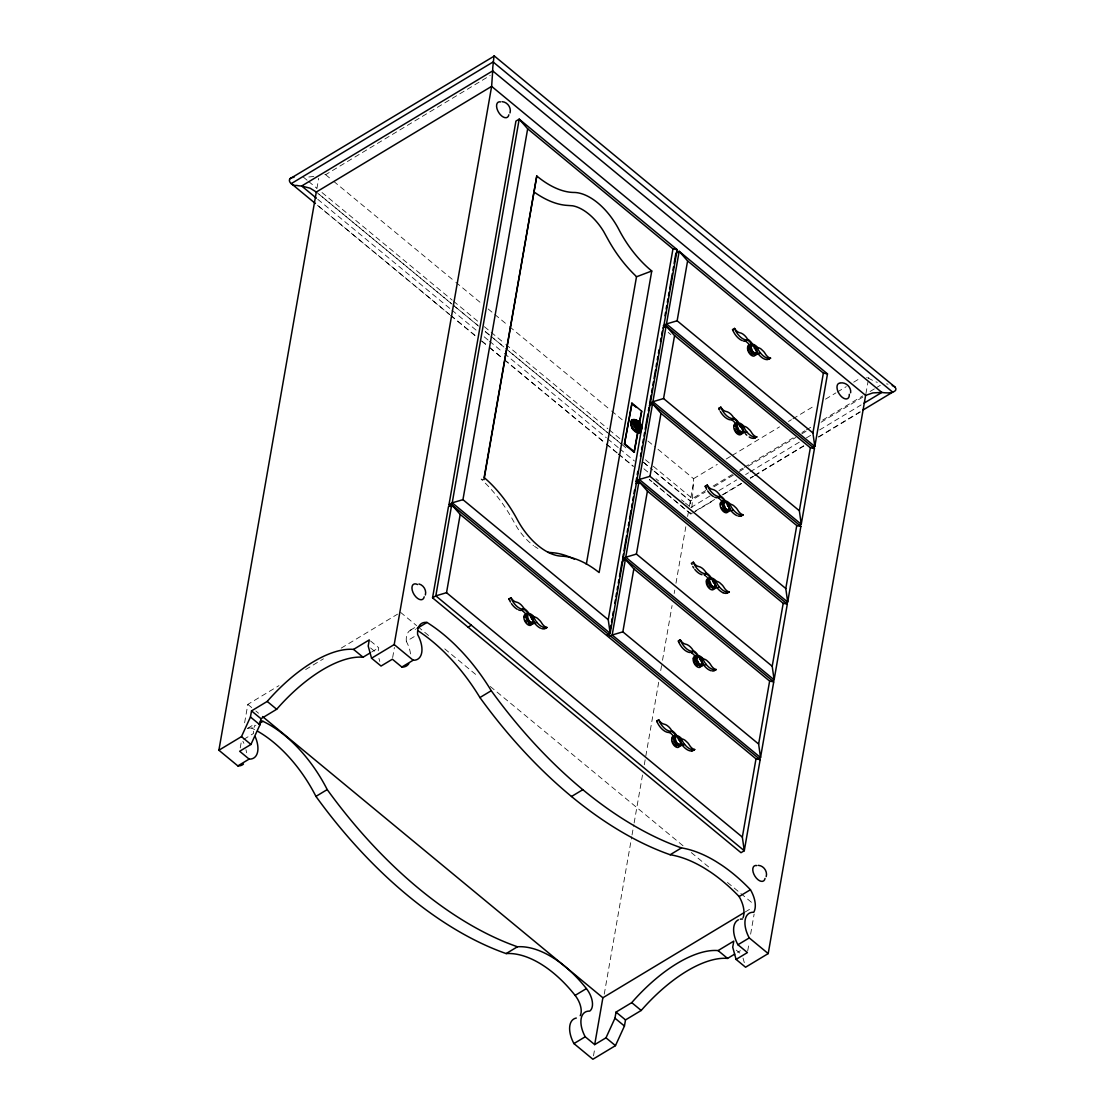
<?xml version="1.0" encoding="UTF-8"?>
<svg xmlns="http://www.w3.org/2000/svg" width="1115" height="1115" viewBox="0 0 1115 1115"><rect width="100%" height="100%" fill="white"/><g stroke="black" fill="none" stroke-linecap="round" stroke-linejoin="round"><path stroke-width="0.75" stroke-dasharray="5 3.75" d="M710.074 495.952L690.826 507.562L690.408 501.081L654.254 471.199M691.941 507.506L693.418 481.945A17.227 1.282 -84.3 0 0 693.558 478.697L654.616 446.516M316.911 188.602L318.709 178.316M240.241 747.914L241.704 739.538M244.617 722.799L247.837 704.387L278.973 685.627M378.208 650.812L378.738 647.759L370.445 640.916M392.661 657.543L394.403 647.494M593.487 1055.821L594.978 1047.264M604.246 994.19L631.745 836.654M632.038 834.94L633.836 824.668M634.128 822.954L642.505 775.023M644.289 764.737L658.937 680.847M660.721 670.575L662.226 662.003M662.519 660.289L672.08 605.501M674.171 593.514L674.77 590.1M675.969 583.243L685.823 526.74M687.62 516.468L689.112 507.91M689.418 506.196L693.446 483.088M747.705 950.9L749.168 942.537M750.618 934.161L754.13 914.077M865.923 393.679L868.027 381.664M868.627 378.236L868.766 377.428M691.258 513.29L690.993 514.043L649.404 479.687M324.786 174.609A17.227 12.181 1.4 0 1 325.622 174.679L490.21 75.486M305.649 669.544L323.448 658.812M341.232 648.094L397.581 614.142M371.602 652.066L378.738 647.759M247.767 728.22L254.819 723.97M410.348 630.226L416.007 626.825M247.516 728.513A22.398 12.377 58.9 0 1 251.669 728.123L255.893 725.572M243.739 739.37L253.607 733.419A22.398 12.377 58.9 0 1 254.931 725.21M410.501 653.934A22.913 12.655 58.9 0 0 406.32 641.376L414.808 636.261M693.558 478.697L717.279 464.397M726.172 459.032L730.632 456.356M732.109 455.464L779.552 426.864M788.458 421.498L791.427 419.714M792.904 418.822L815.149 405.414M825.532 399.156L835.902 392.898M837.393 392.006L846.285 386.64M853.7 382.18L859.623 378.598M705.725 490.544L692.401 498.572L650.798 464.202M713.126 486.084L732.374 474.488M739.775 470.014L742.743 468.23M744.221 467.338L793.086 437.888M801.964 432.536L804.932 430.752M806.41 429.86L810.856 427.184M822.703 420.034L862.676 395.936M870.09 391.476L874.522 388.8M876.014 387.909L880.446 385.232M654.115 471.157L690.31 501.053L705.168 492.105M714.088 486.725L733.391 475.088M739.343 471.506L746.771 467.032M748.263 466.126L795.803 437.47M801.741 433.888L807.692 430.306M821.058 422.25L865.63 395.393M718.966 490.6L736.736 479.896M745.614 474.544L748.569 472.76M750.06 471.868L800.403 441.512M806.326 437.944L810.772 435.268M819.65 429.916L861.115 404.926M695.328 511.088L714.617 499.464M722.046 494.99L741.336 483.366M750.242 478L753.21 476.203M754.688 475.311L803.664 445.791M818.494 436.857L860.041 411.811M692.485 513.151L714.757 499.729M723.663 494.363L741.489 483.617M750.395 478.251L753.364 476.453M754.855 475.561L803.845 446.028M818.703 437.08L860.278 412.02M745.21 911.972L752.625 907.499M737.559 952.391L740.402 950.677M313.803 176.463L306.374 177.229M483.896 479.645L481.067 479.074L484.495 482.349A96.406 53.255 58.9 0 1 511.743 518.015L516.566 526.587A43.095 23.805 58.9 0 0 533.528 545.597M886.523 383.867L888.028 384.173M866.62 377.553L867.359 377.776M875.958 381.887L877.352 382.334M868.083 378.027L874.634 381.4M668.192 332.395L670.868 334.598M325.622 174.679L332.326 180.226M333.678 181.341L454.53 281.203M455.868 282.304L482.725 304.493M488.105 308.939L493.471 313.371M494.809 314.486L508.245 325.58M509.583 326.695L610.295 409.902M611.647 411.017L622.379 419.895M647.899 440.969L653.265 445.415M303.238 177.034L307.266 180.351M308.604 181.466L316.66 188.114M322.026 192.547L452.188 300.102M453.526 301.217L477.68 321.176M484.398 326.709L504.524 343.35M505.862 344.451L607.856 428.731M609.194 429.832L619.926 438.697M645.432 459.77L649.446 463.101M315.517 191.32L452.091 304.158M453.429 305.273L477.527 325.176M485.555 331.81L489.569 335.141M490.907 336.242L504.301 347.309M505.639 348.41L620.79 443.547M622.128 444.648L626.142 447.979M643.55 462.349L648.902 466.781M319.002 194.247L454.39 306.123M455.728 307.224L478.516 326.054M485.22 331.587L491.924 337.134M493.262 338.235L503.98 347.099M509.346 351.532L620.609 443.463M643.397 462.293L652.777 470.042M317.775 199.32L450.627 309.092M451.965 310.193L476.119 330.151M484.175 336.814L488.189 340.131M489.541 341.246L502.963 352.326M504.301 353.441L606.281 437.707M607.633 438.822L618.365 447.686M619.703 448.801L634.463 460.997M643.857 468.76L647.885 472.077M655.941 478.739L658.617 480.955M681.432 499.799L684.122 502.015M685.46 503.13L690.826 507.562M449.512 314.346L316.772 204.658L449.512 314.514M450.85 315.447L476.328 336.507M481.694 340.939L488.398 346.472M489.736 347.587L503.144 358.654M504.496 359.769L605.055 442.864M606.407 443.965L617.125 452.829M618.463 453.944L633.222 466.126M649.306 479.422L651.996 481.638M653.334 482.753L658.7 487.185M660.038 488.286L690.993 514.043M450.85 315.615L476.342 336.674M481.708 341.12L488.412 346.654M489.75 347.769L503.172 358.849M504.51 359.964L605.138 443.101M606.476 444.202L617.208 453.08M618.546 454.181L633.306 466.377M400.55 612.344L416.62 625.64M417.958 626.741L428.676 635.592M444.76 648.888L478.251 676.554M490.307 686.519L683.244 845.937M691.272 852.571L708.694 866.968M727.454 882.467L739.51 892.432M740.848 893.533L752.904 903.498M370.57 647.982L376.494 652.874M736.276 950.147L739.83 953.088M247.837 704.387L254.527 709.921M255.865 711.022L258.541 713.238M743.036 958.092L744.304 962.663M378.933 658.421L379.783 661.474M690.882 513.778L690.784 512.607M537.946 548.51A43.095 23.805 58.9 0 1 534.629 546.392M406.32 641.376A22.398 12.377 58.9 0 1 415.658 629.278M242.875 741.266A22.913 12.655 58.9 0 1 243.878 743.37M245.983 749.726A22.913 12.655 58.9 0 1 246.513 752.778M251.669 728.123A101.939 56.307 58.9 0 1 254.638 729.6"/><path stroke-width="1.5" d="M639.871 424.327A9.561 3.68 -15 0 1 640.986 427.31L641.223 430.515L640.066 432.578C634.156 434.237 628.358 424.592 631.982 419.867L635.578 420.021L638.254 422.237A9.561 2.383 -40.9 0 1 639.592 423.811M850.647 392.787C851.386 387.198 845.964 382.027 840.417 382.933M483.98 479.687L536.775 175.989A80.405 44.419 58.9 0 0 574.392 192.463A51.917 28.669 58.9 0 1 618.602 228.993A79.458 43.889 58.9 0 0 651.759 271.001L599.131 572.553A87.249 48.196 58.9 0 0 561.514 556.148A52.266 28.878 58.9 0 1 517.29 519.604A87.249 48.196 58.9 0 0 484.147 477.541L536.775 175.989M243.488 764.068A22.913 12.655 58.9 0 1 237.843 765.894L218.888 750.228L316.312 192.031L491.631 86.371L492.691 70.886A20.474 1.519 -84.3 0 1 492.774 67.402L494.043 55.75L894.983 387.03C898.913 391.686 889.798 393.288 886.648 392.842A20.474 14.467 1.4 0 1 881.84 392.424L872.85 392.912L865.63 395.393L768.207 953.576L745.559 967.235L736.081 959.402L732.722 947.22L733.782 941.116L718.088 950.579A106.078 47.457 -50.4 0 0 631.731 1002.636L616.038 1012.099L614.964 1018.19L605.989 1037.814L594.699 1044.616L585.222 1036.783A22.913 12.655 58.9 0 1 589.696 1011.124A17.171 9.491 58.9 0 0 586.406 988.587A96.81 53.478 58.9 0 0 517.444 946.774A341.594 188.7 58.9 0 1 327.211 789.587A101.939 56.307 58.9 0 0 262.945 721.321A22.398 12.377 58.9 0 0 260.088 721.349M218.888 750.228L241.467 736.625L250.443 717.001L251.516 710.896L267.21 701.433A106.078 47.457 -50.4 0 1 353.567 649.39L369.26 639.926L368.201 646.031L371.56 658.212L381.037 666.045L392.368 659.216L401.846 667.049A22.913 12.655 58.9 0 0 408.801 663.69M237.843 765.894L249.133 759.092L239.655 751.259L250.945 744.458L259.92 724.834L260.994 718.729L276.687 709.265A106.078 47.457 -50.4 0 1 363.044 657.223L370.18 652.916M371.56 658.212L394.208 644.568L491.631 86.371L865.63 395.393M432.55 597.835L448.453 506.726L451.714 504.761L760.165 759.622L744.276 850.731L741.001 852.696L432.55 597.835L435.826 595.856L446.53 592.692L742.339 837.114L744.276 850.731L435.826 595.856L451.714 504.761L460.188 514.419L755.998 758.841L760.165 759.622M451.645 507.018L448.969 504.802L515.924 121.117L519.2 119.152L677.139 249.649L610.17 633.334L606.894 635.299M446.53 592.692L460.188 514.419M462.948 499.659L452.23 502.823L610.17 633.334L608.246 619.717L462.948 499.659L527.66 128.81L519.2 119.152L452.23 502.823L448.969 504.802M586.323 564.26L636.498 276.785L651.759 271.001M638.115 431.575L634.114 452.244L624.414 444.216L631.982 403.17L641.683 411.184L639.313 424.787M624.414 444.216L631.982 403.17M634.114 452.244L637.682 431.839M639.452 421.651L641.683 411.184M608.246 619.717L672.972 248.882L527.66 128.81M609.222 635.285L609.807 631.926M610.393 628.553L610.978 625.194M611.564 621.836L612.149 618.463M612.734 615.104L613.334 611.731M614.797 603.327L615.382 599.954M615.968 596.595L616.553 593.222M617.139 589.863L617.738 586.504M618.323 583.131L618.909 579.772M619.494 576.399L622.142 561.263L625.404 559.284L773.74 681.85L760.528 757.559L758.353 758.883M622.783 557.528L623.369 554.155M623.968 550.796L626.602 535.66M627.188 532.287L627.787 528.928M628.372 525.555L628.958 522.196M629.543 518.823L631.006 510.419M631.592 507.046L632.191 503.687M632.776 500.328L633.362 496.956M633.947 493.597L634.533 490.224M638.742 483.659L636.066 481.443L636.651 478.084M637.236 474.711L637.822 471.352M640.47 456.216L641.055 452.843M641.641 449.484L642.226 446.111M642.825 442.753L643.411 439.38M643.996 436.021L644.582 432.662M645.167 429.289L647.815 414.153M648.4 410.78L648.986 407.421M651.104 395.268L649.641 403.686L652.902 401.707L663.564 398.557L799.357 510.754L801.239 524.273L799.065 525.597M651.69 391.909L652.275 388.536M652.874 385.177L653.46 381.818M654.045 378.445L655.509 370.041M656.094 366.668L656.679 363.309M657.279 359.936L657.864 356.577M658.449 353.218L659.035 349.845M660.498 341.441L661.083 338.068M661.683 334.709L662.268 331.336M664.972 315.782L665.571 312.409M666.157 309.036L666.742 305.649M667.341 302.276L667.927 298.904M668.512 295.517L669.111 292.144M669.697 288.757L672.345 273.565M672.944 270.178L673.53 266.806M674.115 263.433L675.885 253.286L679.16 251.321L827.497 373.887L814.814 446.516L812.64 447.826M622.853 631.843L612.191 634.993L760.528 757.559L758.632 744.04L622.853 631.843L633.836 568.873L625.404 559.284L612.191 634.993L610.017 636.317M771.915 681.112L774.103 679.802L772.207 666.268L636.428 554.071L647.411 491.116L638.979 481.527L635.703 483.506M785.49 603.354L787.678 602.044L785.782 588.511L649.989 476.314L660.986 413.344L652.554 403.769L649.278 405.735M663.564 398.557L674.561 335.587L666.129 325.998L662.854 327.977M677.139 320.786L666.477 323.949L814.814 446.516L812.919 432.982L677.139 320.786L687.593 260.91L679.16 251.321L666.477 323.949L663.216 325.928M594.699 1044.616L602.88 997.758L743.733 912.864M576.302 1018.051A22.913 12.655 58.9 0 0 573.932 1043.584L592.887 1059.25L615.466 1045.647L624.442 1026.023L625.515 1019.918L641.209 1010.455A106.078 47.457 -50.4 0 1 727.565 958.412L734.701 954.119M742.339 837.114L755.998 758.841M758.632 744.04L769.629 681.07L633.836 568.873M772.207 666.268L783.204 603.313L647.411 491.116M785.782 588.511L796.765 525.541L660.986 413.344M799.357 510.754L810.34 447.784L674.561 335.587M812.919 432.982L823.372 373.107L687.593 260.91M787.315 604.093L774.103 679.802L625.766 557.235L638.979 481.527L787.315 604.093L783.204 603.313M800.891 526.336L787.678 602.044L639.341 479.478L652.554 403.769L800.891 526.336L796.765 525.541M814.452 448.564L801.239 524.273L652.902 401.707L666.129 325.998L814.452 448.564L810.34 447.784M510.015 112.922C511.52 107.82 507.492 102.009 502.168 101.688M425.373 594.964C426.697 590.351 423.616 585.152 418.989 583.953M766.214 876.585C767.719 871.484 763.691 865.672 758.367 865.351M294.039 177.285C285.175 177.717 290.555 186.303 296.883 185.466A20.474 14.467 1.4 0 0 301.663 186.01L310.193 188.226L316.312 192.031M639.717 423.965L640.358 423.393L639.425 423.798M639.02 424.453L632.637 428.648M290.123 178.665L494.154 56.126M733.308 330.709A7.08 3.916 58.9 0 1 732.555 329.594L734.548 328.409A7.08 3.916 58.9 0 0 739.789 332.744A10.523 5.812 58.9 0 1 747.58 339.183A10.314 5.7 58.9 0 1 752.514 344.089A10.035 5.547 58.9 0 1 757.684 347.518A10.23 5.645 58.9 0 1 761.043 349.009L763.663 351.476A10.23 5.645 58.9 0 1 765.35 353.859A6.941 3.833 58.9 0 0 770.563 358.166L768.583 359.364M743.245 340.953A12.85 7.094 58.9 0 0 745.475 341.12L747.454 339.922A12.07 6.662 58.9 0 1 751.635 343.908L749.517 345.204A13.603 4.028 57.7 0 0 747.635 347.336A5.784 3.192 58.9 0 0 750.855 354.96A5.784 3.192 58.9 0 0 755.58 353.901M751.747 344.061L751.51 344.005A13.603 4.028 57.7 0 0 749.615 346.138A5.784 3.192 58.9 0 0 752.834 353.762A5.784 3.192 58.9 0 0 757.573 352.702L756.764 352.047A12.753 5.436 42.3 0 0 752.36 344.925L750.381 346.124A11.986 3.387 57.7 0 0 748.876 346.263M770.563 358.166L769.587 358.375A12.683 7.011 58.9 0 1 761.35 354.04L760.249 352.73A12.683 7.011 58.9 0 1 757.545 348.256A10.328 5.7 58.9 0 0 753.21 345.162L751.106 346.333L749.768 345.26M757.545 348.256L755.566 349.455L758.256 353.929M754.562 354.054A4.613 2.551 58.9 0 0 754.785 353.246L756.764 352.047A4.613 2.551 58.9 0 1 753.001 352.842A4.613 2.551 58.9 0 1 750.423 346.807L749.615 346.138L747.635 347.336L748.43 348.005A4.613 2.551 58.9 0 0 748.876 351.113M760.416 352.953L758.437 354.152L759.357 355.239A12.655 6.997 58.9 0 0 764.165 358.905A12.683 7.011 58.9 0 0 767.594 359.574L769.671 358.361M719.496 409.944A12.85 7.094 58.9 0 1 718.813 408.341L720.806 407.142A7.08 3.916 58.9 0 0 726.046 411.477A10.523 5.812 58.9 0 1 733.837 417.916A10.314 5.7 58.9 0 1 738.771 422.836A10.035 5.547 58.9 0 1 743.942 426.264A10.23 5.645 58.9 0 1 747.301 427.756L749.921 430.223A10.23 5.645 58.9 0 1 751.608 432.606A6.941 3.833 58.9 0 0 756.82 436.913L753.851 438.32A12.683 7.011 58.9 0 1 750.437 437.651A12.655 6.997 58.9 0 1 749.21 436.996M731.858 419.115L733.837 417.916M731.733 419.853L733.712 418.655A12.07 6.662 58.9 0 1 737.893 422.655L737.768 422.752A13.603 4.028 57.7 0 0 735.872 424.885L733.893 426.083A5.784 3.192 58.9 0 0 737.113 433.707A5.784 3.192 58.9 0 0 741.837 432.648L743.83 431.449A14.105 6.077 43.2 0 0 739.803 424.397L737.363 425.066L735.775 423.951A13.603 4.028 57.7 0 0 733.893 426.083M636.066 481.443L639.341 479.478L649.989 476.314M736.318 424.773A11.986 3.387 57.7 0 1 736.639 424.857L738.618 423.658A12.753 5.436 42.3 0 1 743.022 430.78L743.83 431.449A5.784 3.192 58.9 0 1 739.092 432.509A5.784 3.192 58.9 0 1 735.872 424.885L736.68 425.54A4.613 2.551 58.9 0 0 739.259 431.575A4.613 2.551 58.9 0 0 743.022 430.78L741.029 431.979A4.613 2.551 58.9 0 1 740.374 433.373M756.82 436.913L755.845 437.122A12.683 7.011 58.9 0 1 747.607 432.787L746.506 431.477A12.683 7.011 58.9 0 1 743.803 427.003L741.823 428.202L742.604 429.749M258.722 723.872L262.945 721.321M417.08 628.428L426.989 622.449A136.058 75.151 58.9 0 1 455.896 645.599L461.443 651.271A136.058 75.151 58.9 0 1 491.255 690.715A341.594 188.7 58.9 0 0 681.474 847.902A135.18 74.663 58.9 0 1 715.844 861.407L721.726 865.184A135.18 74.663 58.9 0 1 750.437 889.714A22.398 12.377 58.9 0 1 753.74 912.265A22.913 12.655 58.9 0 0 749.252 937.924L737.935 944.753L747.412 952.572L736.081 959.402M746.674 431.686L744.695 432.885L743.245 430.822M753.949 438.307L755.928 437.108M510.475 602.072A12.85 7.094 58.9 0 1 508.97 598.908L510.963 597.71A7.08 3.916 58.9 0 0 516.203 602.044A10.523 5.812 58.9 0 1 523.994 608.483A10.314 5.7 58.9 0 1 528.928 613.403A10.035 5.547 58.9 0 1 534.099 616.818A10.23 5.645 58.9 0 1 537.444 618.309L540.078 620.79A10.23 5.645 58.9 0 1 541.765 623.16A6.941 3.833 58.9 0 0 546.977 627.466L544.998 628.665M401.846 667.049L413.163 660.219A22.913 12.655 58.9 0 0 417.637 634.56A22.398 12.377 58.9 0 1 426.989 622.449M468.049 627.174L471.324 625.194M706.715 489.401A12.85 7.094 58.9 0 1 705.224 486.252L707.203 485.053A7.08 3.916 58.9 0 0 712.457 489.387A10.523 5.812 58.9 0 1 720.248 495.827A10.314 5.7 58.9 0 1 725.168 500.733A10.035 5.547 58.9 0 1 730.339 504.161A10.23 5.645 58.9 0 1 733.698 505.653L736.332 508.133A10.23 5.645 58.9 0 1 738.019 510.503A6.941 3.833 58.9 0 0 743.231 514.809L741.238 516.008M864.069 403.142L881.84 392.424L492.691 70.886L301.663 186.01L316.423 198.205M522.015 609.682L523.994 608.483M521.876 610.421L523.869 609.222A12.07 6.662 58.9 0 1 528.05 613.208L525.932 614.518A13.603 4.028 57.7 0 0 524.05 616.651A5.784 3.192 58.9 0 0 526.726 623.787A5.784 3.192 58.9 0 0 531.73 624.261M863.01 410.027L892.697 392.132L493.109 61.966L291.294 183.599L315.42 203.543M718.13 497.764L720.123 496.565A12.07 6.662 58.9 0 1 724.304 500.551L722.185 501.861A13.603 4.028 57.7 0 0 720.29 503.98A5.784 3.192 58.9 0 0 722.98 511.116A5.784 3.192 58.9 0 0 727.984 511.59M528.162 613.375L527.925 613.32A13.603 4.028 57.7 0 0 526.029 615.452A5.784 3.192 58.9 0 0 529.249 623.076A5.784 3.192 58.9 0 0 533.987 622.017L533.179 621.348A12.753 5.436 42.3 0 0 528.775 614.226L526.796 615.424A11.986 3.387 57.7 0 0 525.681 615.341M622.491 559.214L625.766 557.235L636.428 554.071M724.416 500.705L724.179 500.663A13.603 4.028 57.7 0 0 722.283 502.781A5.784 3.192 58.9 0 0 725.503 510.405A5.784 3.192 58.9 0 0 730.227 509.346L729.433 508.691A12.753 5.436 42.3 0 0 725.029 501.569L723.036 502.767A12.181 6.732 58.9 0 1 724.834 507.004M531.144 617.919A10.328 5.7 58.9 0 1 531.98 618.755L533.96 617.557A12.683 7.011 58.9 0 0 536.663 622.045L537.764 623.341A12.683 7.011 58.9 0 0 546.002 627.689L546.977 627.466M529.918 624.233A4.613 2.551 58.9 0 0 531.186 622.546L533.179 621.348A4.613 2.551 58.9 0 1 529.416 622.142A4.613 2.551 58.9 0 1 526.837 616.107L526.029 615.452L524.05 616.651L524.844 617.306M727.384 505.262A10.328 5.7 58.9 0 1 728.22 506.099L730.213 504.9A12.683 7.011 58.9 0 0 732.917 509.374L734.005 510.684A12.683 7.011 58.9 0 0 742.242 515.019L743.231 514.809M531.98 618.755L534.852 623.452L536.831 622.254M726.158 511.576A4.613 2.551 58.9 0 0 727.44 509.889L729.433 508.691A4.613 2.551 58.9 0 1 725.656 509.485A4.613 2.551 58.9 0 1 723.091 503.45L722.283 502.781L720.29 503.98L721.098 504.649M728.22 506.099L731.092 510.795L733.085 509.597M546.085 627.661L544.106 628.86A12.683 7.011 58.9 0 1 541.792 628.651M742.339 515.005L740.262 516.217A12.683 7.011 58.9 0 1 738.032 515.994M691.314 563.354L693.307 562.155A7.08 3.916 58.9 0 0 698.548 566.49A10.523 5.812 58.9 0 1 706.339 572.929A10.314 5.7 58.9 0 1 711.272 577.849A10.035 5.547 58.9 0 1 716.443 581.263A10.23 5.645 58.9 0 1 719.788 582.769L722.422 585.236A10.23 5.645 58.9 0 1 724.109 587.605A6.941 3.833 58.9 0 0 729.322 591.912L726.45 593.305L729.322 591.912M257.635 731.231A101.939 56.307 58.9 0 1 315.935 796.389L327.211 789.587M418.014 630.783A136.058 75.151 58.9 0 1 444.578 652.428L450.112 658.087A136.058 75.151 58.9 0 1 479.924 697.544L491.255 690.715M704.359 574.127L706.339 572.929M712.011 585.696A16.85 2.216 31.4 0 1 714.339 587.661A5.784 3.192 58.9 0 1 709.6 588.72A5.784 3.192 58.9 0 1 706.394 581.096A13.603 4.028 57.7 0 1 708.276 578.964L710.394 577.668A12.07 6.662 58.9 0 0 706.213 573.668L704.22 574.866A12.07 6.662 58.9 0 1 705.544 575.842M708.527 579.73A11.986 3.387 57.7 0 1 709.14 579.87L711.119 578.671A12.753 5.436 42.3 0 1 715.523 585.793L716.332 586.462A5.784 3.192 58.9 0 1 711.593 587.521A5.784 3.192 58.9 0 1 708.373 579.898A13.603 4.028 57.7 0 1 710.269 577.765L710.506 577.821M728.429 592.107L728.346 592.135A12.683 7.011 58.9 0 1 720.109 587.786L719.008 586.49A12.683 7.011 58.9 0 1 716.304 582.016L714.325 583.201L715.746 585.835M716.011 586.267L717.196 587.898L719.175 586.699M714.241 670.742L716.22 669.544A6.941 3.833 58.9 0 1 711.008 665.237A10.23 5.645 58.9 0 0 709.321 662.854L706.701 660.387A10.23 5.645 58.9 0 0 703.342 658.895A10.035 5.547 58.9 0 0 698.171 655.467A10.314 5.7 58.9 0 0 693.237 650.547A10.523 5.812 58.9 0 0 685.446 644.108A7.08 3.916 58.9 0 1 680.206 639.773L678.213 640.972A12.85 7.094 58.9 0 0 690.06 652.526M701.237 665.279A5.784 3.192 58.9 0 1 696.513 666.338A5.784 3.192 58.9 0 1 693.293 658.714L695.272 657.515A13.603 4.028 57.7 0 1 697.168 655.383L697.293 655.286A12.07 6.662 58.9 0 0 693.112 651.285L691.119 652.484A12.07 6.662 58.9 0 1 691.565 652.791M695.161 657.362A11.986 3.387 57.7 0 1 696.039 657.488L698.018 656.303A12.753 5.436 42.3 0 1 702.422 663.411L703.231 664.08A5.784 3.192 58.9 0 1 698.492 665.139A5.784 3.192 58.9 0 1 695.272 657.515L696.081 658.171A4.613 2.551 58.9 0 0 698.659 664.206A4.613 2.551 58.9 0 0 702.422 663.411L700.429 664.61A4.613 2.551 58.9 0 1 699.774 666.003M716.22 669.544L715.245 669.753A12.683 7.011 58.9 0 1 707.008 665.418L705.907 664.108A12.683 7.011 58.9 0 1 703.203 659.634A10.328 5.7 58.9 0 0 698.868 656.54L697.084 658.296M700.805 660.401A10.328 5.7 58.9 0 1 701.224 660.833L703.203 659.634M706.074 664.317L704.095 665.516L705.014 666.617A12.655 6.997 58.9 0 0 709.823 670.268A12.683 7.011 58.9 0 0 711.036 670.714M715.328 669.739L713.252 670.951A12.683 7.011 58.9 0 1 712.178 670.937M657.446 722.074A7.08 3.916 58.9 0 1 656.693 720.959L658.686 719.76A7.08 3.916 58.9 0 0 663.927 724.095A10.523 5.812 58.9 0 1 671.718 730.534A10.314 5.7 58.9 0 1 676.638 735.454A10.035 5.547 58.9 0 1 681.809 738.883A10.23 5.645 58.9 0 1 685.168 740.374L687.802 742.841A10.23 5.645 58.9 0 1 689.488 745.224A6.941 3.833 58.9 0 0 694.701 749.531L692.708 750.73M656.693 720.959A12.85 7.094 58.9 0 0 669.599 732.471L671.592 731.273A12.07 6.662 58.9 0 1 675.774 735.273L673.655 736.569A13.603 4.028 57.7 0 0 671.774 738.701A5.784 3.192 58.9 0 0 674.45 745.837A5.784 3.192 58.9 0 0 679.453 746.311M571.479 796.514L582.811 789.685M671.774 738.701L673.753 737.503A13.603 4.028 57.7 0 1 675.648 735.37L675.885 735.426M678.701 745.419A4.613 2.551 58.9 0 0 678.91 744.611L680.903 743.412A4.613 2.551 58.9 0 1 677.139 744.207A4.613 2.551 58.9 0 1 674.561 738.172L673.753 737.503A5.784 3.192 58.9 0 0 676.972 745.127A5.784 3.192 58.9 0 0 681.697 744.067L680.903 743.412A12.753 5.436 42.3 0 0 676.498 736.29L674.505 737.489A11.986 3.387 57.7 0 0 673.014 737.628M694.701 749.531L693.711 749.74A12.683 7.011 58.9 0 1 685.488 745.405L684.387 744.095A12.683 7.011 58.9 0 1 681.683 739.621L679.704 740.82L683.495 746.604A12.655 6.997 58.9 0 0 688.303 750.256A12.683 7.011 58.9 0 0 691.732 750.939M682.575 745.517L684.554 744.318M691.83 750.925L693.809 749.726M315.935 796.389A341.594 188.7 58.9 0 0 506.154 953.576L517.444 946.774M479.924 697.544A341.594 188.7 58.9 0 0 670.157 854.731L681.474 847.902M506.154 953.576A96.81 53.478 58.9 0 1 575.117 995.388L586.406 988.587M743.05 917.77A22.398 12.377 58.9 0 0 739.12 896.544L750.437 889.714M573.932 1043.584L585.222 1036.783M636.498 276.785L635.801 275.949A88.629 48.962 58.9 0 1 608.288 239.892L603.619 231.432A42.732 23.61 58.9 0 0 572.58 205.787L566.476 205.341A89.576 49.478 58.9 0 1 534.949 192.602L534.155 192.198M547.646 552.26L553.876 552.831A96.406 53.255 58.9 0 1 574.434 559.214M672.972 248.882L677.139 249.649M823.372 373.107L827.497 373.887M769.629 681.07L773.74 681.85M739.357 423.867L739.468 423.909A10.328 5.7 58.9 0 1 743.803 427.003M892.209 385.497L894.983 387.03M725.21 508.538L725.767 508.872A16.53 0.697 28.2 0 1 727.44 509.889M528.956 621.194L529.514 621.529A16.53 0.697 28.2 0 1 531.186 622.546M722.422 501.903L723.774 502.976M526.182 614.56L527.52 615.633M673.892 736.625L675.244 737.684M751.51 344.005L753.545 345.65A14.105 6.077 43.2 0 1 757.573 352.702M737.768 422.752L739.803 424.397M724.179 500.663L726.213 502.294A14.105 6.077 43.2 0 1 730.227 509.346M710.269 577.765L712.304 579.41A14.105 6.077 43.2 0 1 716.332 586.462M697.168 655.383L699.203 657.028A14.105 6.077 43.2 0 1 703.231 664.08M527.925 613.32L529.96 614.95A14.105 6.077 43.2 0 1 533.987 622.017M675.648 735.37L677.683 737.015A14.105 6.077 43.2 0 1 681.697 744.067M631.536 403.435L636.386 407.449M624.86 443.951L634.56 451.979M712.875 588.386A4.613 2.551 58.9 0 0 713.53 586.992L715.523 585.793A4.613 2.551 58.9 0 1 711.76 586.588A4.613 2.551 58.9 0 1 709.182 580.553L708.373 579.898L706.394 581.096L707.189 581.751M714.339 587.661L713.53 586.992A16.53 0.697 28.2 0 0 711.858 585.974L710.938 584.135A12.181 6.732 58.9 0 0 710.715 583.424M394.208 644.568L413.163 660.219M749.252 937.924L768.207 953.576M353.567 649.39L363.044 657.223M718.088 950.579L727.565 958.412M267.21 701.433L276.687 709.265M631.731 1002.636L641.209 1010.455M262.555 716.555L602.88 997.758M251.516 710.896L260.994 718.729M616.038 1012.099L625.515 1019.918M250.443 717.001L259.92 724.834M614.964 1018.19L624.442 1026.023M241.467 736.625L250.945 744.458M605.989 1037.814L615.466 1045.647M751.426 346.918L749.517 345.204L750.381 346.124A12.181 6.732 58.9 0 1 751.956 349.664M722.185 501.861L724.081 503.576M675.565 738.283L673.655 736.569L674.505 737.489A12.181 6.732 58.9 0 1 676.094 741.029M527.841 616.233L525.932 614.518L526.796 615.424A12.181 6.732 58.9 0 1 527.507 616.832M726.213 502.294L725.879 501.806A10.328 5.7 58.9 0 1 730.213 504.9M712.304 579.41L711.969 578.922A10.328 5.7 58.9 0 1 716.304 582.016M677.683 737.015L677.349 736.527A10.328 5.7 58.9 0 1 681.683 739.621M529.96 614.95L529.625 614.476A10.328 5.7 58.9 0 1 533.96 617.557M731.092 510.795L732.025 511.883A12.655 6.997 58.9 0 0 736.82 515.548M717.196 587.898L718.116 588.985A12.655 6.997 58.9 0 0 722.924 592.65M534.852 623.452L535.771 624.539A12.655 6.997 58.9 0 0 540.58 628.205M708.527 579.019L708.401 578.852A12.07 6.662 58.9 0 0 707.635 577.904M703.913 665.307L702.004 662.38M701.224 660.833L701.656 661.683M752.179 350.375L753.099 352.215A16.53 0.697 28.2 0 1 754.785 353.246M724.848 507.032L725.029 507.729M697.837 661.753L698.757 663.592A16.53 0.697 28.2 0 1 700.429 664.61M676.317 741.74L677.237 743.58A16.53 0.697 28.2 0 1 678.91 744.611M528.789 620.4L528.594 619.689A12.181 6.732 58.9 0 0 527.827 617.543M737.935 944.753A22.913 12.655 58.9 0 1 738.395 919.819M740.29 919.206A22.913 12.655 58.9 0 1 742.409 919.081M709.182 580.553A11.986 3.387 57.7 0 1 711.119 578.671M707.189 581.361A11.986 3.387 57.7 0 1 707.481 580.19M709.14 579.87A12.181 6.732 58.9 0 1 709.502 580.567M709.851 581.277A12.181 6.732 58.9 0 1 710.464 582.699M709.767 587.786A4.613 2.551 58.9 0 1 708.206 585.96M707.635 584.859A4.613 2.551 58.9 0 1 707.105 582.685M706.213 573.668A12.85 7.094 58.9 0 1 693.307 562.155M713.056 581.988A10.328 5.7 58.9 0 1 713.907 582.783M726.353 593.333A12.683 7.011 58.9 0 1 722.938 592.664M706.394 576.608A12.07 6.662 58.9 0 1 706.812 577.013M692.067 564.455A7.08 3.916 58.9 0 1 691.676 563.911M702.004 574.713A12.85 7.094 58.9 0 1 694.798 569.431M693.753 568.023A12.85 7.094 58.9 0 1 692.819 566.518M727.342 593.11A6.941 3.833 58.9 0 1 726.896 593.027M699.509 659.258A10.328 5.7 58.9 0 1 699.955 659.606M696.081 658.171A11.986 3.387 57.7 0 1 698.018 656.303M693.112 651.285A12.85 7.094 58.9 0 1 680.206 639.773M697.544 665.99A4.613 2.551 58.9 0 1 694.534 662.491M694.157 661.362A4.613 2.551 58.9 0 1 694.087 659.369L693.293 658.714A13.603 4.028 57.7 0 1 695.175 656.582M696.039 657.502A12.181 6.732 58.9 0 1 697.837 661.739M698.91 663.314A16.85 2.216 31.4 0 1 699.579 663.843M678.965 642.073A7.08 3.916 58.9 0 1 678.575 641.543M691.997 653.111A12.07 6.662 58.9 0 1 694.924 655.996M725.391 511.576A4.613 2.551 58.9 0 1 721.544 507.757M723.091 503.45A11.986 3.387 57.7 0 1 725.029 501.569M725.921 508.593A16.85 2.216 31.4 0 1 726.59 509.123M705.962 487.353A7.08 3.916 58.9 0 1 705.224 486.252M717.057 497.792A12.85 7.094 58.9 0 1 714.701 497.206M713.475 496.579A12.85 7.094 58.9 0 1 707.649 490.907M718.576 498.057A12.07 6.662 58.9 0 1 721.921 501.262M721.266 503.311A11.986 3.387 57.7 0 1 721.391 503.088M720.123 496.565A12.85 7.094 58.9 0 1 707.203 485.053M739.524 430.683A16.85 2.216 31.4 0 1 741.837 432.648L741.029 431.979A16.53 0.697 28.2 0 0 739.357 430.961L738.437 429.122A12.181 6.732 58.9 0 0 737.67 426.975M738.994 433.665A4.613 2.551 58.9 0 1 738.144 433.359M737.266 432.773A4.613 2.551 58.9 0 1 735.705 430.961M735.133 429.86A4.613 2.551 58.9 0 1 734.757 428.731M746.785 435.157A12.655 6.997 58.9 0 1 745.614 433.972M754.841 438.111A6.941 3.833 58.9 0 1 754.395 438.014M736.639 424.857A12.181 6.732 58.9 0 1 737.349 426.264M736.68 425.54A11.986 3.387 57.7 0 1 738.618 423.658M719.565 409.442A7.08 3.916 58.9 0 1 718.813 408.341M730.659 419.895A12.85 7.094 58.9 0 1 720.318 411.505M732.165 420.16A12.07 6.662 58.9 0 1 735.524 423.365M739.677 426.292A10.328 5.7 58.9 0 1 740.123 426.613M740.987 427.352A10.328 5.7 58.9 0 1 741.405 427.77M734.869 425.414A11.986 3.387 57.7 0 1 735.315 424.857M733.712 418.655A12.85 7.094 58.9 0 1 720.806 407.142M754.298 348.228A10.328 5.7 58.9 0 1 754.73 348.619M750.423 346.807A11.986 3.387 57.7 0 1 752.36 344.925M748.43 348.005A11.986 3.387 57.7 0 1 748.736 346.444M751.886 354.626A4.613 2.551 58.9 0 1 749.447 352.215M742.046 340.549A12.85 7.094 58.9 0 1 732.555 329.594M747.454 339.922A12.85 7.094 58.9 0 1 734.548 328.409M745.475 341.12A12.07 6.662 58.9 0 1 749.642 345.106M753.266 351.95A16.85 2.216 31.4 0 1 754.534 352.981M669.599 732.471A12.07 6.662 58.9 0 1 673.781 736.471M677.39 743.315A16.85 2.216 31.4 0 1 678.673 744.346M676.025 745.991A4.613 2.551 58.9 0 1 673.585 743.58M673.014 742.479A4.613 2.551 58.9 0 1 672.638 741.35M672.596 738.618A11.986 3.387 57.7 0 1 672.861 737.809M674.561 738.172A11.986 3.387 57.7 0 1 676.498 736.29M671.592 731.273A12.85 7.094 58.9 0 1 658.686 719.76M678.436 739.593A10.328 5.7 58.9 0 1 678.854 739.984M526.837 616.107A11.986 3.387 57.7 0 1 528.775 614.226M525.026 615.982A11.986 3.387 57.7 0 1 525.137 615.745M520.803 610.449A12.85 7.094 58.9 0 1 518.461 609.863M517.221 609.25A12.85 7.094 58.9 0 1 511.409 603.577M523.869 609.222A12.85 7.094 58.9 0 1 510.963 597.71M509.722 600.009A7.08 3.916 58.9 0 1 508.97 598.908M522.322 610.713A12.07 6.662 58.9 0 1 523.2 611.396M523.632 611.759A12.07 6.662 58.9 0 1 525.681 613.933M529.151 624.233A4.613 2.551 58.9 0 1 528.301 623.926M526.587 622.518A4.613 2.551 58.9 0 1 525.29 620.414M529.667 621.25A16.85 2.216 31.4 0 1 530.336 621.78M255.154 736.569A22.913 12.655 58.9 0 1 249.133 759.092M670.157 854.731A135.18 74.663 58.9 0 1 704.513 868.237L710.394 872A135.18 74.663 58.9 0 1 739.12 896.544M575.117 995.388A17.171 9.491 58.9 0 1 580.246 1015.709M634.853 429.958A2.592 1.436 58.9 0 1 632.693 429.136A2.592 1.436 58.9 0 1 631.675 426.292M641.278 429.01A9.561 5.394 -4.2 0 0 639.899 424.494A9.561 6.718 9.9 0 1 641.223 430.515M635.578 420.021A9.561 5.868 -62.1 0 1 639.327 423.575M634.226 419.505A9.561 7.066 -77.7 0 1 639.188 423.533M632.999 419.463A9.561 7.777 80.9 0 1 639.062 423.519A9.561 7.958 54.5 0 0 631.982 419.867M631.243 420.717A9.561 7.596 29.3 0 1 638.881 423.644A9.561 6.718 9.9 0 0 630.825 421.93M630.769 423.449A9.561 5.394 -4.2 0 1 638.839 423.923M631.062 425.15A9.561 3.68 -15 0 1 638.867 424.104M631.703 426.92A9.561 1.728 -24.1 0 1 638.923 424.285M639.146 424.62A9.561 2.383 -40.9 0 1 633.794 430.209M639.271 424.745A9.561 4.279 -50.4 0 1 635.104 431.505M639.411 424.843A9.561 5.868 -62.1 0 1 636.484 432.439M639.55 424.899A9.561 7.066 -77.7 0 1 637.822 432.941M639.048 432.996A9.561 7.777 80.9 0 0 639.675 424.899A9.561 7.958 54.5 0 1 640.066 432.578M639.857 424.773A9.561 7.596 29.3 0 1 640.804 431.742M637.362 420.954A9.561 4.279 -50.4 0 1 639.466 423.672M639.815 424.146A9.561 1.728 -24.1 0 1 640.581 425.289M424.188 596.818A8.822 4.864 58.9 0 1 417.568 598.393A8.822 4.864 58.9 0 1 411.937 587.926A8.822 4.864 58.9 0 1 417.581 584.539M765.029 878.453A8.822 4.864 58.9 0 1 754.98 876.265A8.822 4.864 58.9 0 1 756.848 865.574M508.844 114.789A8.822 4.864 58.9 0 1 498.781 112.601A8.822 4.864 58.9 0 1 500.649 101.897M849.296 394.264A8.822 4.864 58.9 0 1 840.543 395.672A8.822 4.864 58.9 0 1 839.609 383.1"/></g></svg>
